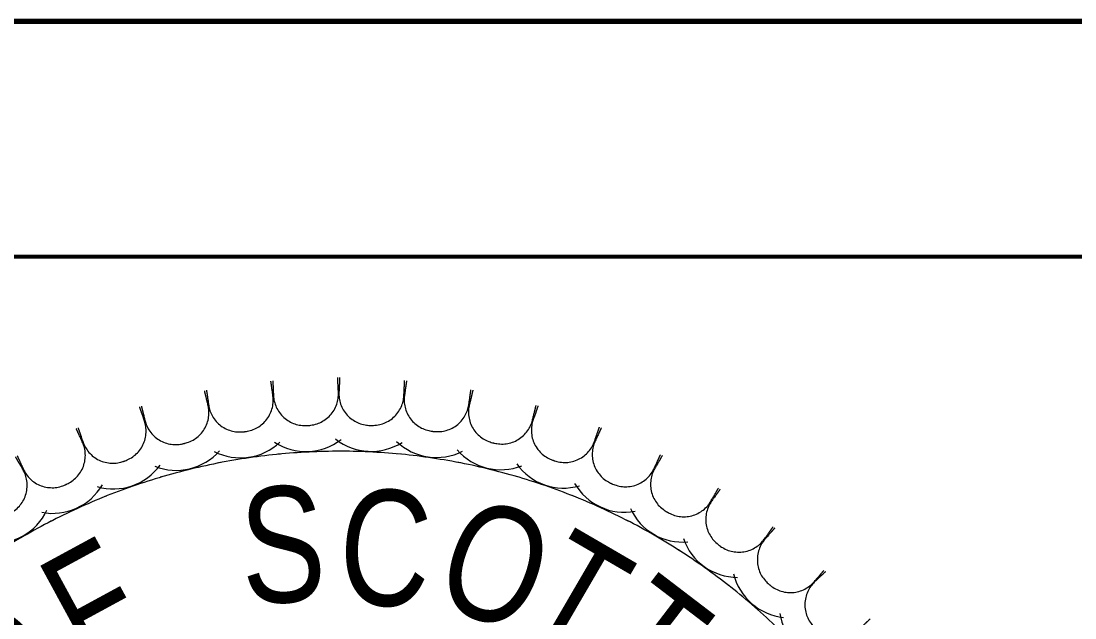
# Model space of a CAD drawing. Header units: feet. Extents: x 715168 to 716636, y 927703 to 928239.
# Drawn here: x 715793.37 to 715815.72, y 927850.25 to 927862.92 of the extents above; entities that cross this region are included whole.
import ezdxf
from ezdxf.enums import TextEntityAlignment as Align

# ---------------------------------------------------------------- set-up
doc = ezdxf.new("R2010")
doc.units = ezdxf.units.FT
doc.header["$MEASUREMENT"] = 0
doc.layers.add('62', color=7, linetype='Continuous', lineweight=0)
doc.styles.add('Style-LOW_RES_FILLED', font='LOW_RES_FILLED.shx')

msp = doc.modelspace()

# ---------------------------------------------------------------- linework, layer by layer
at = {"layer": '62', "color": 7, "linetype": 'Continuous', "lineweight": 53}
msp.add_line((715747.627, 927857.925), (715857.627, 927857.925), dxfattribs=at)
at = {"layer": '62', "color": 7, "linetype": 'Continuous', "lineweight": 70, "flags": 128}
msp.add_lwpolyline([(715747.627, 927788.925), (715747.627, 927862.925), (715857.627, 927862.925)], dxfattribs=at)
at = {"layer": '62', "color": 7, "linetype": 'Continuous', "lineweight": 0}
for centre, major_axis, start_param, end_param in [((715798.022, 927854.869), (-1.218, 0), 1.09179, 2.32809), ((715799.405, 927855.004), (-1.218, 0), 0.99659, 2.232891), ((715800.794, 927855.007), (1.218, 0), 4.042983, 5.279284), ((715802.177, 927854.877), (1.218, 0), 3.947783, 5.184084), ((715796.659, 927854.604), (-1.218, 0), 1.18699, 2.42329), ((715800.234, 927839.565), (-14.235, 0), 4.808534, 4.901844), ((715800.152, 927839.559), (-14.235, 0), 4.713334, 4.806644), ((715800.069, 927839.561), (14.235, 0), 1.476541, 1.569851), ((715799.987, 927839.57), (14.235, 0), 1.381342, 1.474652), ((715803.542, 927854.617), (1.218, 0), 3.852583, 5.088884), ((715795.327, 927854.21), (-1.218, 0), 1.282189, 2.51849), ((715800.316, 927839.579), (-14.235, 0), 4.903733, 4.997043), ((715799.906, 927839.587), (14.235, 0), 1.286142, 1.379452), ((715804.875, 927854.228), (1.218, 0), 3.757384, 4.993684), ((715800.396, 927839.601), (-14.235, 0), 4.998933, 5.092243), ((715799.828, 927839.612), (14.235, 0), 1.190942, 1.284252), ((715794.038, 927853.691), (-1.218, 0), 1.377389, 2.61369), ((715806.166, 927853.715), (1.218, 0), 3.662184, 4.898484), ((715800.473, 927839.63), (-14.235, 0), 5.094133, 5.187443), ((715799.752, 927839.645), (14.235, 0), 1.095742, 1.189052), ((715807.402, 927853.081), (1.218, 0), 3.566984, 4.803285), ((715792.805, 927853.052), (-1.218, 0), 1.472589, 2.70889), ((715800.547, 927839.667), (-14.235, 0), 5.189333, 5.282643), ((715799.679, 927839.684), (14.235, 0), 1.000543, 1.093853), ((715808.572, 927852.332), (1.218, 0), 3.471784, 4.708085), ((715799.61, 927839.73), (14.235, 0), 0.905343, 0.998653), ((715809.666, 927851.476), (1.218, 0), 3.376585, 4.612885), ((715799.546, 927839.782), (14.235, 0), 0.810143, 0.903453), ((715810.673, 927850.519), (1.218, 0), 3.281385, 4.517685)]:
    msp.add_ellipse(centre, major_axis=major_axis, ratio=0.999837, start_param=start_param, end_param=end_param, dxfattribs=at)
for points in [[(715797.299, 927855.087), (715797.322, 927854.931), (715797.344, 927854.774), (715797.439, 927854.112), (715798.102, 927854.207), (715798.122, 927854.21), (715798.143, 927854.213), (715798.805, 927854.309), (715798.709, 927854.971), (715798.687, 927855.127), (715798.665, 927855.283)], [(715798.706, 927855.289), (715798.713, 927855.132), (715798.721, 927854.974), (715798.753, 927854.306), (715799.421, 927854.338), (715799.442, 927854.338), (715799.462, 927854.34), (715800.13, 927854.371), (715800.099, 927855.039), (715800.091, 927855.197), (715800.083, 927855.355)], [(715800.125, 927855.357), (715800.118, 927855.2), (715800.11, 927855.042), (715800.078, 927854.374), (715800.747, 927854.342), (715800.767, 927854.341), (715800.788, 927854.34), (715801.456, 927854.308), (715801.488, 927854.976), (715801.496, 927855.134), (715801.503, 927855.291)], [(715801.544, 927855.29), (715801.522, 927855.134), (715801.5, 927854.978), (715801.405, 927854.315), (715802.067, 927854.22), (715802.087, 927854.217), (715802.107, 927854.214), (715802.77, 927854.119), (715802.865, 927854.781), (715802.888, 927854.937), (715802.91, 927855.094)], [(715795.918, 927854.751), (715795.955, 927854.598), (715795.993, 927854.445), (715796.151, 927853.795), (715796.801, 927853.952), (715796.821, 927853.957), (715796.841, 927853.962), (715797.491, 927854.12), (715797.333, 927854.77), (715797.296, 927854.924), (715797.259, 927855.077)], [(715802.951, 927855.088), (715802.914, 927854.935), (715802.877, 927854.781), (715802.719, 927854.131), (715803.369, 927853.973), (715803.389, 927853.969), (715803.409, 927853.964), (715804.06, 927853.806), (715804.217, 927854.456), (715804.255, 927854.609), (715804.292, 927854.763)], [(715794.575, 927854.287), (715794.627, 927854.137), (715794.679, 927853.988), (715794.898, 927853.356), (715795.53, 927853.575), (715795.55, 927853.582), (715795.569, 927853.588), (715796.201, 927853.807), (715795.982, 927854.439), (715795.931, 927854.589), (715795.879, 927854.738)], [(715804.332, 927854.753), (715804.281, 927854.604), (715804.229, 927854.455), (715804.01, 927853.823), (715804.642, 927853.604), (715804.662, 927853.597), (715804.682, 927853.59), (715805.314, 927853.372), (715805.533, 927854.004), (715805.584, 927854.153), (715805.636, 927854.302)], [(715793.283, 927853.696), (715793.348, 927853.553), (715793.414, 927853.409), (715793.692, 927852.801), (715794.301, 927853.078), (715794.32, 927853.087), (715794.338, 927853.096), (715794.947, 927853.374), (715794.669, 927853.982), (715794.604, 927854.126), (715794.538, 927854.269)], [(715805.675, 927854.289), (715805.61, 927854.145), (715805.544, 927854.002), (715805.266, 927853.393), (715805.875, 927853.115), (715805.893, 927853.107), (715805.912, 927853.098), (715806.521, 927852.82), (715806.799, 927853.429), (715806.865, 927853.572), (715806.93, 927853.716)], [(715806.968, 927853.699), (715806.889, 927853.562), (715806.81, 927853.425), (715806.476, 927852.846), (715807.055, 927852.512), (715807.073, 927852.501), (715807.091, 927852.491), (715807.67, 927852.156), (715808.005, 927852.736), (715808.084, 927852.872), (715808.163, 927853.009)], [(715792.052, 927852.986), (715792.131, 927852.849), (715792.21, 927852.712), (715792.545, 927852.133), (715793.124, 927852.467), (715793.142, 927852.478), (715793.16, 927852.488), (715793.739, 927852.822), (715793.405, 927853.402), (715793.326, 927853.539), (715793.247, 927853.675)], [(715808.199, 927852.988), (715808.107, 927852.86), (715808.016, 927852.732), (715807.628, 927852.186), (715808.173, 927851.799), (715808.189, 927851.786), (715808.206, 927851.774), (715808.751, 927851.387), (715809.139, 927851.931), (715809.231, 927852.06), (715809.323, 927852.189)], [(715809.357, 927852.165), (715809.253, 927852.045), (715809.15, 927851.926), (715808.712, 927851.42), (715809.217, 927850.982), (715809.233, 927850.969), (715809.248, 927850.955), (715809.754, 927850.517), (715810.192, 927851.023), (715810.296, 927851.142), (715810.399, 927851.261)], [(715810.43, 927851.234), (715810.316, 927851.125), (715810.202, 927851.017), (715809.718, 927850.555), (715810.18, 927850.071), (715810.194, 927850.056), (715810.208, 927850.041), (715810.67, 927849.557), (715811.154, 927850.018), (715811.268, 927850.127), (715811.383, 927850.236)]]:
    msp.add_rational_spline(points, [1, 1, 1, 0.707106781187, 1, 1, 1, 0.707106781187, 1, 1, 1], degree=2, knots=[0, 0, 0, 0.2, 0.2, 0.4, 0.4, 0.6, 0.6, 0.8, 0.8, 1, 1, 1], dxfattribs=at)

# ---------------------------------------------------------------- texts
at = {"layer": '62', "color": 7, "linetype": 'Continuous', "lineweight": 0, "style": 'Style-LOW_RES_FILLED', "width": 0.816303}
for s, rotation, p in [('S', 2.9284, (715798.976, 927850.587)), ('C', 356.5948, (715801.021, 927850.517)), ('O', 340.2087, (715803.019, 927850.241)), ('T', 329.7944, (715804.541, 927849.667)), ('F', 28.5356, (715795.476, 927849.488)), ('T', 322.5828, (715805.999, 927848.815)), ('O', 38.266, (715793.661, 927848.335))]:
    msp.add_text(s, height=2.458, rotation=rotation, dxfattribs=at).set_placement(p, align=Align.CENTER)

doc.saveas('drawing.dxf')
